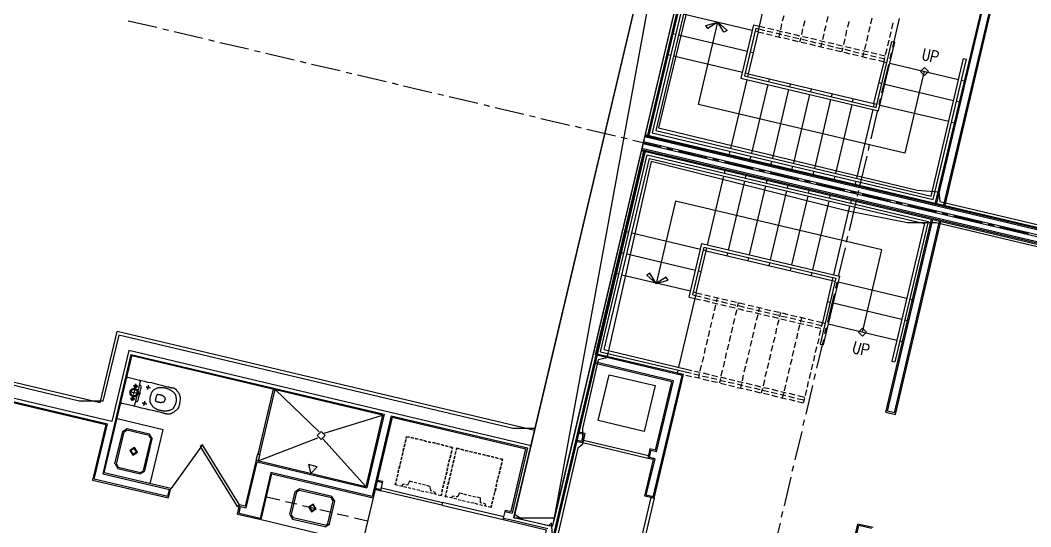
# Model space of a CAD drawing. Header units: feet. Extents: x -84 to 198, y -22 to 181.
# Drawn here: x 39.34 to 82.23, y 71.79 to 93.29 of the extents above; entities that cross this region are included whole.
import ezdxf

# ---------------------------------------------------------------- set-up
doc = ezdxf.new("R2010")
doc.units = ezdxf.units.FT
for name, color, linetype in [('A-AREA-COMUN', 252, 'CONTINUOUS'), ('A-AREA-UNIDAD', 30, 'CONTINUOUS'), ('A-LINEA', 7, 'CONTINUOUS'), ('A-LINEA-FINA', 9, 'CONTINUOUS'), ('A-MURO-CONCRETO', 8, 'CONTINUOUS')]:
    doc.layers.add(name, color=color, linetype=linetype)

msp = doc.modelspace()

# ---------------------------------------------------------------- linework, layer by layer
at = {"layer": 'A-AREA-COMUN'}
msp.add_lwpolyline([(85.44, 65.12), (73.6, 67.84), (72.16, 70.2044), (71.488, 70.1333), (71.2, 69.8133), (70.688, 70.1689), (70.528, 70.6844), (68.288, 69.4044), (67.232, 69.4044), (62, 70.6489), (61.888, 71.9644), (61.76, 71.84), (60.672, 72.0889), (60.32, 72.32), (61.2, 75.9644), (60.24, 75.9644), (43.52, 79.9289), (42.848, 77.12), (41.84, 77.12), (33.888, 79.04)], dxfattribs=at)
at = {"layer": 'A-AREA-UNIDAD'}
for points in [[(68.192, 96.0533), (66.432, 88.7289), (77.408, 86.08), (78.32, 86.0089), (78.368, 85.6), (100.992, 80.2489), (101.2, 80.6933), (102.208, 80.6933), (104.608, 80.0889), (104.72, 79.36), (120.08, 75.8044), (120.128, 75.36), (121.68, 75.2), (129.568, 73.3689), (129.68, 73.12), (130.56, 76.0889), (131.92, 79.2), (133.68, 82.1689), (136.352, 85.6533)], [(100.832, 79.3244), (78.208, 84.6933), (76.992, 84.6933), (74.4, 85.2089), (66.112, 87.2889), (64.24, 78.9689), (63.872, 78.88), (63.2, 75.9644), (63.2, 75.2889), (63.008, 75.1289), (62.048, 70.9689), (64.992, 70.24), (65.632, 70.24), (65.68, 70.08), (67.712, 69.6), (69.728, 70.72), (70.72, 70.72), (71.2, 69.8489), (71.552, 70.24), (72.512, 70.24), (73.792, 68.16), (85.6, 65.3689)]]:
    msp.add_lwpolyline(points, dxfattribs=at)
at = {"layer": 'A-LINEA'}
for p, q in [((68.0133, 97.0711), (65.96, 88.4178)), ((68.0533, 97.0044), (66.0133, 88.4178)), ((68.1467, 96.8578), (66.16, 88.5111)), ((68.24, 96.7111), (66.32, 88.6044)), ((70.6533, 92.7911), (71.4, 95.9644)), ((70.4, 92.8578), (67.48, 93.5511)), ((71.6933, 93.2578), (71.76, 93.4978)), ((80.12, 93.7111), (78.1733, 85.5378)), ((80.1467, 93.6578), (78.2267, 85.5244)), ((80.4533, 93.5778), (78.52, 85.4578)), ((80.5067, 93.6178), (78.5733, 85.4444)), ((43.92, 93.2711), (45.1333, 92.9911)), ((70.4667, 93.0978), (69.92, 90.8311)), ((70.4667, 93.0978), (70.7067, 93.0444)), ((71.6133, 92.8844), (71.6667, 93.1378)), ((72.5867, 93.0444), (72.6533, 93.2844)), ((73.48, 92.8311), (73.5467, 93.0711)), ((73.5733, 93.2044), (73.6267, 93.4444)), ((74.4667, 92.9911), (74.52, 93.2311)), ((75.44, 93.1378), (75.4933, 93.3778)), ((76.3333, 92.9244), (76.3867, 93.1778)), ((76.3733, 92.1511), (76.6533, 93.3644)), ((45.3867, 92.9244), (45.6267, 92.8711)), ((45.8667, 92.8178), (47.08, 92.5244)), ((67.1467, 92.6844), (67.0267, 92.7111)), ((70.2, 91.9644), (67.28, 92.6578)), ((70.56, 92.9511), (70.08, 90.9244)), ((70.6533, 92.7911), (70.2267, 91.0178)), ((70.6533, 92.7911), (70.5333, 92.8311)), ((70.56, 92.9511), (70.68, 92.9244)), ((70.6533, 92.7911), (70.8933, 92.7378)), ((70.68, 92.9244), (70.92, 92.8578)), ((70.7067, 93.0444), (70.9467, 92.9778)), ((71.0133, 92.7111), (71.2533, 92.6578)), ((71.04, 92.8311), (71.28, 92.7778)), ((71.0667, 92.9511), (71.32, 92.8978)), ((71.4133, 92.7511), (71.6533, 92.6844)), ((71.44, 92.8711), (71.68, 92.8044)), ((71.5467, 92.5911), (71.5867, 92.7644)), ((71.7733, 92.6578), (72.0133, 92.6044)), ((71.8, 92.7778), (72.04, 92.7244)), ((72.16, 92.6978), (72.4133, 92.6311)), ((72.5067, 92.6844), (72.56, 92.9244)), ((73.4, 92.4711), (73.4533, 92.7111)), ((74.3733, 92.6178), (74.4267, 92.8711)), ((75.2667, 92.4044), (75.32, 92.6578)), ((75.36, 92.7778), (75.4133, 93.0178)), ((76.24, 92.5644), (76.3067, 92.8044)), ((47.3333, 92.4711), (47.5733, 92.4044)), ((47.8133, 92.3511), (49.0267, 92.0711)), ((71.3733, 92.6178), (71.6267, 92.5644)), ((71.7467, 92.5378), (71.9867, 92.4844)), ((72.1067, 92.4578), (72.3467, 92.3911)), ((72.1333, 92.5778), (72.3867, 92.5111)), ((72.4267, 92.3778), (72.48, 92.5511)), ((72.48, 92.3644), (72.72, 92.3111)), ((72.5067, 92.4844), (72.7467, 92.4311)), ((72.5333, 92.6044), (72.7733, 92.5511)), ((72.84, 92.2844), (73.08, 92.2178)), ((72.8667, 92.4044), (73.1067, 92.3378)), ((72.8933, 92.5244), (73.1333, 92.4711)), ((73.2267, 92.3111), (73.48, 92.2578)), ((73.2667, 92.4311), (73.5067, 92.3778)), ((73.32, 92.1644), (73.3733, 92.3511)), ((73.6, 92.2311), (73.84, 92.1644)), ((73.6267, 92.3511), (73.8667, 92.2978)), ((73.9867, 92.2578), (74.24, 92.2044)), ((74.2933, 92.2578), (74.3467, 92.4978)), ((75.1867, 92.0444), (75.24, 92.2844)), ((75.6667, 89.5911), (76.3333, 92.3911)), ((75.76, 89.4444), (76.4533, 92.3644)), ((76.16, 92.2044), (76.2133, 92.4444)), ((76.3333, 92.3911), (76.4533, 92.3644)), ((49.28, 92.0044), (49.52, 91.9511)), ((49.76, 91.8978), (50.9733, 91.6044)), ((66.9467, 91.7911), (66.8267, 91.8178)), ((70.44, 91.9111), (70.32, 91.9378)), ((73.2, 92.1911), (73.44, 92.1378)), ((73.5733, 92.1111), (73.8133, 92.0444)), ((73.9333, 92.0178), (74.1733, 91.9644)), ((73.96, 92.1378), (74.2, 92.0844)), ((74.2133, 91.9511), (74.2667, 92.1378)), ((74.2933, 91.9378), (74.5467, 91.8711)), ((74.3333, 92.0578), (74.5733, 91.9911)), ((74.36, 92.1778), (74.6, 92.1244)), ((74.6667, 91.8444), (74.9067, 91.7911)), ((74.6933, 91.9644), (74.9333, 91.9111)), ((74.72, 92.0844), (74.96, 92.0311)), ((75.0533, 91.8844), (75.2933, 91.8311)), ((75.08, 92.0044), (75.3333, 91.9511)), ((75.1067, 91.7378), (75.1467, 91.9244)), ((75.4267, 91.7911), (75.6667, 91.7378)), ((75.4533, 91.9244), (75.6933, 91.8578)), ((75.8133, 91.8311), (76.0533, 91.7778)), ((76.0667, 91.8311), (76.1333, 92.0844)), ((76.2533, 91.6578), (76.32, 91.9111)), ((51.2267, 91.5511), (51.4667, 91.4844)), ((51.7067, 91.4311), (52.92, 91.1511)), ((69.9867, 91.0711), (67.0667, 91.7644)), ((75.0267, 91.7644), (75.2667, 91.6978)), ((75.3867, 91.6711), (75.64, 91.6178)), ((75.5733, 89.7511), (76, 91.5244)), ((75.76, 91.5911), (76, 91.5244)), ((75.7867, 91.7111), (76.0267, 91.6578)), ((75.9067, 90.2044), (76.2, 91.4178)), ((76, 91.5244), (76.04, 91.7111)), ((76, 91.5244), (76.12, 91.4978)), ((76.24, 91.4711), (79.16, 90.7778)), ((78, 85.8311), (79.3733, 91.6711)), ((78.08, 85.6844), (79.4933, 91.6444)), ((79.3733, 91.6711), (79.4933, 91.6444)), ((53.1733, 91.0844), (53.4133, 91.0311)), ((53.6533, 90.9778), (54.8667, 90.6844)), ((70.08, 90.9244), (75.6667, 89.5911)), ((70.2267, 91.0178), (70.1067, 91.0444)), ((70.2267, 91.0178), (70.2, 90.8844)), ((77.7067, 91.1244), (76.88, 87.6444)), ((55.12, 90.6311), (55.36, 90.5644)), ((55.6, 90.5111), (56.8133, 90.2178)), ((70.1733, 90.7644), (69.48, 87.8444)), ((69.92, 90.8311), (75.76, 89.4444)), ((71.0667, 90.5644), (70.3733, 87.6444)), ((71.12, 90.8044), (71.0933, 90.6844)), ((72.0133, 90.5911), (71.9867, 90.4711)), ((75.7867, 90.6444), (75.9067, 90.6044)), ((76.0267, 90.5778), (78.9467, 89.8844)), ((79.4133, 90.7244), (78.1733, 85.5378)), ((79.28, 90.7511), (79.4133, 90.7244)), ((57.0667, 90.1644), (57.3067, 90.1111)), ((71.9467, 90.3511), (71.2667, 87.4311)), ((72.84, 90.1378), (72.16, 87.2178)), ((72.9067, 90.3778), (72.88, 90.2578)), ((73.8, 90.1644), (73.76, 90.0444)), ((57.5467, 90.0578), (58.76, 89.7644)), ((59.0133, 89.7111), (59.2533, 89.6444)), ((73.7333, 89.9244), (73.0533, 87.0044)), ((74.6267, 89.7111), (73.9333, 86.7911)), ((74.6933, 89.9511), (74.6533, 89.8311)), ((75.5733, 89.7511), (75.5467, 89.6311)), ((75.8, 89.7111), (75.8533, 89.9644)), ((75.8267, 89.6844), (78.7467, 89.0044)), ((79.08, 89.8578), (79.2, 89.8311)), ((59.4933, 89.5911), (60.7067, 89.2978)), ((60.9467, 89.2444), (61.2, 89.1911)), ((75.52, 89.4978), (74.8267, 86.5778)), ((75.4533, 88.2578), (75.7333, 89.4711)), ((61.44, 89.1244), (62.6533, 88.8444)), ((62.8933, 88.7911), (63.1467, 88.7244)), ((78.8667, 88.9644), (78.9867, 88.9378)), ((63.3867, 88.6711), (64.6, 88.3778)), ((65.84, 88.3511), (101.36, 79.9511)), ((65.8533, 88.4444), (101.3733, 80.0444)), ((65.8533, 88.4044), (101.3733, 79.9911)), ((66.16, 88.5111), (78.08, 85.6844)), ((66.32, 88.6044), (78, 85.8311)), ((64.84, 88.3244), (65.0933, 88.2711)), ((65.3333, 88.2044), (66.5467, 87.9244)), ((65.7733, 88.0578), (101.2933, 79.6578)), ((65.7867, 88.1511), (101.3067, 79.7378)), ((75.3333, 87.7644), (75.3867, 88.0178)), ((61.3867, 68.9244), (65.8267, 87.7244)), ((61.4267, 68.8578), (65.8667, 87.6711)), ((63.76, 79.0844), (65.8, 87.7378)), ((63.8133, 79.1244), (65.8533, 87.7244)), ((63.9733, 79.2178), (65.9467, 87.5778)), ((65.6933, 87.7644), (101.2133, 79.3511)), ((65.7067, 87.8044), (101.2267, 79.4044)), ((65.72, 87.8578), (101.24, 79.4578)), ((65.9467, 87.5778), (77.8667, 84.7511)), ((66.7867, 87.8578), (67.04, 87.8044)), ((67.28, 87.7511), (68.4933, 87.4578)), ((69.4533, 87.7244), (69.4267, 87.6044)), ((70.3467, 87.5111), (70.3067, 87.3911)), ((74.9867, 86.3111), (75.28, 87.5244)), ((64.12, 79.3111), (66.04, 87.4178)), ((66.04, 87.4178), (77.72, 84.6578)), ((68.7333, 87.4044), (68.9867, 87.3511)), ((69.2267, 87.2844), (70.44, 87.0044)), ((71.24, 87.3111), (71.2, 87.1778)), ((72.12, 87.0978), (72.0933, 86.9778)), ((68.5067, 83.7511), (69.2, 86.6711)), ((69.2267, 86.7911), (69.2533, 86.9244)), ((70.12, 86.5911), (70.1467, 86.7111)), ((70.68, 86.9378), (70.9333, 86.8844)), ((71.1733, 86.8311), (72.3867, 86.5378)), ((73.0133, 86.8844), (72.9867, 86.7644)), ((73.9067, 86.6711), (73.88, 86.5511)), ((69.4, 83.5378), (70.0933, 86.4578)), ((70.2933, 83.3378), (70.9867, 86.2578)), ((71.0133, 86.3778), (71.04, 86.4978)), ((71.9067, 86.1644), (71.9333, 86.2844)), ((72.6267, 86.4844), (72.88, 86.4311)), ((73.12, 86.3644), (74.3333, 86.0844)), ((74.8, 86.4578), (74.7733, 86.3378)), ((71.1867, 83.1244), (71.88, 86.0444)), ((72.08, 82.9111), (72.7733, 85.8311)), ((72.8, 85.9511), (72.8267, 86.0711)), ((73.6933, 85.7378), (73.72, 85.8578)), ((74.5733, 86.0178), (74.8267, 85.9644)), ((74.88, 85.8178), (74.9333, 86.0711)), ((75.0667, 85.9111), (76.28, 85.6178)), ((72.9733, 82.6978), (73.6667, 85.6178)), ((73.8667, 82.4844), (74.5467, 85.4044)), ((74.5333, 84.3644), (74.8133, 85.5778)), ((74.5867, 85.5244), (74.6133, 85.6578)), ((76.52, 85.5644), (76.7733, 85.5111)), ((77.0133, 85.4444), (78.2267, 85.1644)), ((78.4667, 85.0978), (78.7067, 85.0444)), ((78.96, 84.9911), (80.1733, 84.6978)), ((76.08, 76.6578), (78.0133, 84.8444)), ((76.1467, 76.6978), (78.0667, 84.8311)), ((77.72, 84.6578), (76.3333, 78.8178)), ((76.44, 76.6311), (78.36, 84.7644)), ((77.8667, 84.7511), (76.4533, 78.7911)), ((76.48, 76.5644), (78.4133, 84.7511)), ((76.7867, 79.6578), (78.0133, 84.8444)), ((80.4133, 84.6444), (80.6533, 84.5778)), ((80.9067, 84.5244), (82.12, 84.2444)), ((65.1733, 84.2844), (65.04, 84.3244)), ((68.2133, 83.5644), (65.2933, 84.2578)), ((74.4133, 83.8711), (74.4667, 84.1244)), ((67.7333, 81.5378), (68.2667, 83.8178)), ((67.88, 81.6311), (68.36, 83.6578)), ((68.2667, 83.8178), (74.1067, 82.4311)), ((68.36, 83.6578), (73.96, 82.3378)), ((68.4533, 83.5111), (68.48, 83.6311)), ((74.0667, 82.4178), (74.36, 83.6311)), ((64.96, 83.3911), (64.84, 83.4311)), ((68, 82.6711), (65.08, 83.3644)), ((68.0267, 81.7244), (68.4533, 83.5111)), ((68.4533, 83.5111), (68.3333, 83.5378)), ((69.3467, 83.2978), (69.3733, 83.4178)), ((70.24, 83.0844), (70.2667, 83.2178)), ((75.08, 80.0578), (75.9067, 83.5511)), ((71.1333, 82.8844), (71.16, 83.0044)), ((72.0267, 82.6711), (72.0533, 82.7911)), ((64.7467, 82.5111), (64.6267, 82.5378)), ((67.7867, 81.7911), (64.8667, 82.4711)), ((68.24, 82.6178), (68.12, 82.6444)), ((72.9067, 82.4578), (72.9467, 82.5778)), ((74.1067, 82.4311), (73.4133, 79.5111)), ((73.8, 82.2444), (73.84, 82.3644)), ((73.96, 82.3378), (73.2933, 79.5378)), ((73.8, 82.2444), (73.3867, 80.4578)), ((73.96, 81.9244), (74.0133, 82.1778)), ((74.0533, 82.1911), (76.9733, 81.4978)), ((68.0267, 81.7244), (67.28, 78.5644)), ((67.7333, 81.5378), (67.9733, 81.4844)), ((67.88, 81.6311), (68, 81.6044)), ((68.0267, 81.7244), (67.9067, 81.7511)), ((68, 81.6044), (68.24, 81.5511)), ((68.0267, 81.7244), (68.28, 81.6711)), ((68.3733, 81.5244), (68.6133, 81.4578)), ((68.4, 81.6444), (68.64, 81.5778)), ((68.76, 81.5511), (69, 81.4978)), ((68.92, 81.5111), (68.88, 81.3378)), ((73.6133, 80.4711), (73.8933, 81.6844)), ((67.9733, 81.4844), (68.2133, 81.4311)), ((68.3333, 81.4044), (68.5867, 81.3378)), ((68.7067, 81.3111), (68.9467, 81.2578)), ((68.7333, 81.4311), (68.9733, 81.3778)), ((68.8533, 81.2178), (68.7867, 80.9644)), ((69.0667, 81.2311), (69.3067, 81.1644)), ((69.0933, 81.3511), (69.3467, 81.2844)), ((69.12, 81.4711), (69.3733, 81.4178)), ((69.4267, 81.1378), (69.68, 81.0844)), ((69.4667, 81.2578), (69.7067, 81.2044)), ((69.4933, 81.3778), (69.7333, 81.3244)), ((69.8133, 81.3111), (69.7733, 81.1244)), ((69.8, 81.0578), (70.04, 80.9911)), ((69.8267, 81.1778), (70.0667, 81.1111)), ((69.8533, 81.2978), (70.0933, 81.2444)), ((70.1867, 81.0844), (70.44, 81.0311)), ((70.2267, 81.2044), (70.4667, 81.1511)), ((70.5867, 81.1244), (70.8267, 81.0711)), ((70.7067, 81.0978), (70.6667, 80.9111)), ((73.6, 81.3511), (73.72, 81.3244)), ((73.84, 81.2978), (76.76, 80.6044)), ((77.0933, 81.4711), (77.2133, 81.4444)), ((68.76, 80.8444), (68.7067, 80.6044)), ((69.6533, 80.6311), (69.6, 80.3911)), ((69.7467, 81.0044), (69.68, 80.7644)), ((70.16, 80.9644), (70.4, 80.9111)), ((70.5333, 80.8844), (70.7733, 80.8178)), ((70.56, 81.0044), (70.8, 80.9378)), ((70.64, 80.7911), (70.5733, 80.5511)), ((70.8933, 80.7911), (71.1333, 80.7378)), ((70.92, 80.9111), (71.16, 80.8578)), ((70.9467, 81.0311), (71.2, 80.9778)), ((71.2533, 80.7111), (71.5067, 80.6444)), ((71.28, 80.8311), (71.5333, 80.7778)), ((71.32, 80.9511), (71.56, 80.8978)), ((71.6, 80.8844), (71.56, 80.6978)), ((71.6533, 80.7378), (71.8933, 80.6844)), ((71.68, 80.8711), (71.92, 80.8044)), ((72.0133, 80.6578), (72.2533, 80.6044)), ((72.04, 80.7778), (72.2933, 80.7244)), ((72.4133, 80.6978), (72.6533, 80.6311)), ((72.4933, 80.6711), (72.4533, 80.4844)), ((68.68, 80.4844), (68.6267, 80.2444)), ((69.5733, 80.2711), (69.5067, 80.0311)), ((70.5467, 80.4311), (70.4933, 80.1778)), ((71.44, 80.2178), (71.3867, 79.9778)), ((71.5333, 80.5778), (71.4667, 80.3378)), ((71.6267, 80.6178), (71.8667, 80.5644)), ((71.9867, 80.5378), (72.2267, 80.4711)), ((72.3467, 80.4444), (72.6, 80.3911)), ((72.4133, 80.3644), (72.36, 80.1244)), ((72.3867, 80.5644), (72.6267, 80.5111)), ((72.72, 80.3644), (72.96, 80.3111)), ((72.7467, 80.4844), (72.9867, 80.4311)), ((72.7733, 80.6044), (73.0133, 80.5511)), ((73.08, 80.2711), (73.32, 80.2178)), ((73.1067, 80.3911), (73.36, 80.3378)), ((73.1333, 80.5244), (73.3867, 80.4578)), ((73.3867, 80.4578), (73.3333, 80.2844)), ((73.3867, 80.4578), (73.5067, 80.4311)), ((73.4933, 79.9911), (73.5467, 80.2311)), ((73.6267, 80.4044), (76.5467, 79.7111)), ((76.88, 80.5778), (77, 80.5511)), ((42.7333, 77.0578), (43.4533, 80.0844)), ((61.1733, 75.8844), (43.4533, 80.0844)), ((68.5867, 80.1244), (68.5333, 79.8711)), ((69.48, 79.9111), (69.4267, 79.6578)), ((70.4667, 80.0578), (70.4, 79.8178)), ((71.36, 79.8444), (71.2933, 79.6044)), ((72.3333, 80.0044), (72.28, 79.7644)), ((73.2267, 79.7911), (73.1733, 79.5511)), ((73.3067, 80.1511), (73.2533, 79.9111)), ((68.4133, 79.3911), (68.36, 79.1511)), ((68.5067, 79.7511), (68.4533, 79.5111)), ((69.4, 79.5378), (69.3467, 79.2978)), ((70.3733, 79.6978), (70.32, 79.4578)), ((71.2667, 79.4844), (71.2133, 79.2444)), ((72.24, 79.6444), (72.1867, 79.3911)), ((73.1333, 79.4311), (73.08, 79.1911)), ((73.1467, 78.5244), (73.44, 79.7378)), ((73.2933, 79.5378), (73.4133, 79.5111)), ((76.6667, 79.6844), (76.7867, 79.6578)), ((42.7333, 77.0578), (33.7867, 79.1778)), ((44.04, 79.1111), (42.84, 74.0444)), ((42.9067, 74.0844), (44.0933, 79.0978)), ((61.0267, 75.2311), (43.9467, 79.2711)), ((54.72, 76.5378), (44.0267, 79.0578)), ((44.04, 79.1111), (54.7867, 76.5778)), ((67.4267, 78.2178), (63.76, 79.0844)), ((67.4933, 78.2578), (63.8133, 79.1244)), ((63.9733, 79.2178), (67.52, 78.3778)), ((64.12, 79.3111), (67.5467, 78.4978)), ((68.3333, 79.0178), (68.28, 78.7778)), ((69.3067, 79.1778), (69.2533, 78.9378)), ((70.2, 78.9644), (70.1467, 78.7244)), ((70.2933, 79.3244), (70.2267, 79.0844)), ((71.1867, 79.1244), (71.12, 78.8711)), ((72.16, 79.2711), (72.1067, 79.0311)), ((73.0533, 79.0578), (73, 78.8178)), ((63, 75.7644), (63.7067, 78.7911)), ((63.0667, 75.8044), (63.7467, 78.7244)), ((67.0667, 77.9911), (63.7067, 78.7911)), ((67, 77.9511), (63.7467, 78.7244)), ((67.5467, 78.4978), (67.84, 78.4311)), ((68.24, 78.6578), (68.1867, 78.4178)), ((69.2267, 78.8178), (69.1733, 78.5644)), ((70.12, 78.6044), (70.0533, 78.3511)), ((71.0933, 78.7511), (71.04, 78.5111)), ((71.9867, 78.5378), (71.9333, 78.2978)), ((72.08, 78.9111), (72.0133, 78.6711)), ((72.96, 78.6978), (72.9067, 78.4578)), ((76.3333, 78.8178), (76.4533, 78.7911)), ((34.3867, 78.2044), (43.04, 76.1644)), ((42.9733, 76.1244), (34.4133, 78.1511)), ((43.6133, 77.0844), (43.8533, 78.1111)), ((43.9107, 78.1365), (43.8546, 78.1019)), ((43.9067, 78.1378), (44.4, 78.0178)), ((64.3333, 78.2444), (66.28, 77.7911)), ((66.2, 73.0711), (67.4267, 78.2178)), ((66.24, 73.0044), (67.4933, 78.2578)), ((67.2533, 78.4444), (67.2267, 78.3244)), ((67.2267, 78.3244), (67.4667, 78.2578)), ((67.52, 78.3778), (67.8133, 78.3111)), ((67.5867, 78.2311), (67.8267, 78.1778)), ((67.9333, 78.2844), (68.1733, 78.2311)), ((67.96, 78.4044), (68.2, 78.3511)), ((67.96, 78.1511), (68.2, 78.0978)), ((68.16, 78.2978), (68.12, 78.1111)), ((68.2933, 78.1911), (68.5467, 78.1378)), ((68.32, 78.3244), (68.5733, 78.2578)), ((68.32, 78.0578), (68.56, 78.0044)), ((68.6667, 78.1111), (68.9067, 78.0578)), ((68.6933, 78.2311), (68.9333, 78.1778)), ((69.0533, 78.0844), (69.0133, 77.8978)), ((69.0533, 78.1511), (69.2933, 78.0844)), ((69.1333, 78.4444), (69.08, 78.2044)), ((69.4267, 78.0578), (69.6667, 78.0044)), ((70.0267, 78.2311), (69.9733, 77.9911)), ((71.0133, 78.3911), (70.9467, 78.1511)), ((71.9067, 78.1778), (71.84, 77.9378)), ((72.88, 78.3378), (72.8267, 78.0844)), ((73.04, 78.0444), (73.0933, 78.2844)), ((44.4267, 77.9778), (44.1867, 76.9511)), ((44.4387, 77.9604), (44.4041, 78.0165)), ((66.3067, 75.0444), (67, 77.9511)), ((66.3467, 74.9778), (67.0667, 77.9911)), ((68.68, 77.9778), (68.9333, 77.9244)), ((69.0267, 78.0178), (69.2667, 77.9644)), ((69.0533, 77.8844), (69.2933, 77.8311)), ((69.3867, 77.9378), (69.64, 77.8844)), ((69.4133, 77.8044), (69.6533, 77.7511)), ((69.76, 77.8578), (70, 77.7911)), ((69.7733, 77.7111), (70.0267, 77.6578)), ((69.7867, 77.9778), (70.0267, 77.9111)), ((69.9467, 77.8711), (69.9067, 77.6844)), ((70.12, 77.7644), (70.36, 77.7111)), ((70.1467, 77.8844), (70.4, 77.8311)), ((70.1467, 77.6311), (70.3867, 77.5778)), ((70.4933, 77.6844), (70.7333, 77.6178)), ((70.52, 77.8044), (70.76, 77.7378)), ((70.84, 77.6578), (70.7867, 77.4711)), ((70.92, 78.0311), (70.8667, 77.7778)), ((70.88, 77.7111), (71.12, 77.6578)), ((71.24, 77.6311), (71.4933, 77.5644)), ((71.8133, 77.8178), (71.76, 77.5644)), ((72.6933, 76.5778), (72.9733, 77.7911)), ((72.7867, 77.9644), (72.7333, 77.7244)), ((50.1067, 77.5778), (50.1067, 77.5778)), ((52.0267, 75.8178), (50.16, 77.6178)), ((70.5067, 77.5511), (70.7467, 77.4844)), ((70.8533, 77.5911), (71.0933, 77.5378)), ((70.88, 77.4578), (71.12, 77.4044)), ((71.2133, 77.5111), (71.4667, 77.4444)), ((71.24, 77.3778), (71.48, 77.3111)), ((71.5867, 77.4178), (71.8267, 77.3644)), ((71.6, 77.2844), (71.8533, 77.2311)), ((71.6133, 77.5378), (71.8533, 77.4844)), ((71.7333, 77.4444), (71.68, 77.2711)), ((71.9467, 77.3378), (72.1867, 77.2711)), ((71.9733, 77.4578), (72.2133, 77.3911)), ((71.9733, 77.2044), (72.2133, 77.1378)), ((72.3067, 77.2444), (72.6, 77.1778)), ((72.3467, 77.3644), (72.64, 77.2978)), ((72.6267, 77.2444), (72.5733, 77.0578)), ((72.7067, 77.6044), (72.6533, 77.3644)), ((43.6146, 77.0752), (43.6493, 77.019)), ((44.1333, 76.9244), (43.6533, 77.0311)), ((44.1426, 76.9124), (44.1987, 76.947)), ((72.3333, 77.1111), (72.5733, 77.0578)), ((45.4, 75.9111), (43.4533, 76.3778)), ((52.24, 75.7644), (54.72, 76.5378)), ((54.72, 76.5378), (54.0133, 73.5111)), ((54.7867, 76.5778), (54.0533, 73.4444)), ((55.08, 76.4978), (54.28, 73.0844)), ((55.12, 76.4444), (54.32, 73.0178)), ((55.12, 76.4444), (60.8, 75.0978)), ((76.08, 76.6578), (76.48, 76.5644)), ((76.44, 76.6311), (76.1467, 76.6978)), ((42.9733, 76.1244), (42.4133, 73.7778)), ((42.48, 73.8178), (43.04, 76.1644)), ((43.885, 75.9466), (43.6845, 75.8228)), ((44.8267, 75.7244), (43.88, 75.9511)), ((72.5733, 76.0978), (72.6267, 76.3378)), ((43.68, 75.8311), (43.3467, 74.4711)), ((43.7333, 75.8178), (43.4133, 74.4578)), ((43.8697, 75.8818), (43.7494, 75.8075)), ((44.8133, 75.6711), (43.8667, 75.8978)), ((44.5733, 74.1778), (44.8933, 75.5378)), ((44.6267, 74.1644), (44.9467, 75.5244)), ((44.8906, 75.5348), (44.8164, 75.6551)), ((44.9555, 75.5194), (44.8317, 75.72)), ((44.8533, 73.6178), (45.4, 75.9111)), ((49.44, 74.5911), (51.9733, 75.5644)), ((54.0133, 73.5111), (52.1867, 75.5244)), ((55.7067, 75.4978), (55.68, 75.3644)), ((55.68, 75.3644), (55.7067, 75.4844)), ((55.72, 75.5378), (55.7333, 75.6178)), ((55.7333, 75.6178), (55.8667, 75.5911)), ((55.92, 75.5778), (56.04, 75.5511)), ((56.04, 75.5511), (55.92, 75.5778)), ((56.1067, 75.5378), (56.2267, 75.5111)), ((56.2267, 75.5111), (56.1067, 75.5378)), ((56.2933, 75.4978), (56.4133, 75.4711)), ((56.4133, 75.4711), (56.2933, 75.4978)), ((63.24, 75.7111), (63, 75.7644)), ((63.3067, 75.7511), (63.0667, 75.8044)), ((63.1733, 75.4178), (63.24, 75.7111)), ((63.3067, 75.7511), (63.2133, 75.3511)), ((72.2267, 74.6311), (72.52, 75.8444)), ((47.0784, 75.267), (45.7341, 73.41)), ((55.6267, 75.1244), (55.5867, 75.0044)), ((55.5867, 74.9911), (55.6133, 75.1111)), ((55.6667, 75.3111), (55.64, 75.1911)), ((55.64, 75.1778), (55.6667, 75.2978)), ((56.4667, 75.4578), (56.5867, 75.4178)), ((56.5867, 75.4178), (56.4667, 75.4578)), ((56.6533, 75.4044), (56.7733, 75.3778)), ((56.7733, 75.3778), (56.6533, 75.4044)), ((56.84, 75.3644), (56.96, 75.3378)), ((56.96, 75.3378), (56.84, 75.3644)), ((57.0133, 75.3244), (57.1333, 75.2978)), ((57.1333, 75.2978), (57.0133, 75.3244)), ((57.2, 75.2844), (57.32, 75.2444)), ((57.32, 75.2444), (57.2, 75.2844)), ((57.3867, 75.2311), (57.5067, 75.2044)), ((57.5067, 75.2044), (57.3867, 75.2311)), ((57.84, 75.0444), (57.8667, 75.1244)), ((57.8667, 75.1244), (57.9867, 75.0978)), ((58.04, 75.0844), (58.16, 75.0444)), ((58.16, 75.0444), (58.04, 75.0844)), ((60.1733, 72.4444), (60.8, 75.0978)), ((63.1733, 75.4178), (62.9333, 75.4711)), ((63.2133, 75.3511), (62.9733, 75.4044)), ((66.0667, 75.0978), (65.9733, 74.6978)), ((66.3067, 75.0444), (66.0667, 75.0978)), ((49.4133, 74.6444), (49.4133, 74.6444)), ((55.5333, 74.7644), (55.5067, 74.6444)), ((55.5067, 74.6311), (55.5333, 74.7511)), ((55.5733, 74.9511), (55.5467, 74.8178)), ((55.5467, 74.8178), (55.5733, 74.9378)), ((57.5333, 74.5511), (57.5733, 74.6711)), ((57.56, 74.6578), (57.5333, 74.5378)), ((57.6133, 74.8444), (57.5867, 74.7111)), ((57.5867, 74.7244), (57.6133, 74.8444)), ((57.6267, 74.9111), (57.6533, 75.0311)), ((57.6533, 75.0178), (57.6267, 74.8978)), ((57.7467, 74.6311), (57.72, 74.4978)), ((57.7867, 74.8044), (57.76, 74.6844)), ((57.76, 74.6711), (57.7867, 74.7911)), ((57.8267, 74.9911), (57.8, 74.8711)), ((57.8, 74.8578), (57.8267, 74.9778)), ((58.2267, 75.0311), (58.3467, 75.0044)), ((58.3467, 75.0044), (58.2267, 75.0311)), ((58.4133, 74.9911), (58.5333, 74.9644)), ((58.5333, 74.9644), (58.4133, 74.9911)), ((58.5867, 74.9511), (58.72, 74.9244)), ((58.72, 74.9244), (58.5867, 74.9511)), ((58.7733, 74.9111), (58.8933, 74.8711)), ((58.8933, 74.8711), (58.7733, 74.9111)), ((58.96, 74.8578), (59.08, 74.8311)), ((59.08, 74.8311), (58.96, 74.8578)), ((59.1333, 74.8178), (59.2667, 74.7911)), ((59.2667, 74.7911), (59.1333, 74.8178)), ((59.32, 74.7778), (59.44, 74.7511)), ((59.44, 74.7511), (59.32, 74.7778)), ((59.5067, 74.7378), (59.6267, 74.6978)), ((59.6267, 74.6978), (59.5067, 74.7378)), ((65.8533, 73.0978), (66.2133, 74.6444)), ((65.9067, 73.1378), (66.28, 74.6844)), ((66.2133, 74.6444), (65.9733, 74.6978)), ((66.04, 74.7378), (66.1067, 75.0311)), ((66.28, 74.6844), (66.04, 74.7378)), ((66.3467, 74.9778), (66.1067, 75.0311)), ((43.3645, 74.4628), (43.4883, 74.2623)), ((43.4294, 74.4475), (43.5036, 74.3271)), ((43.48, 74.2711), (44.4267, 74.0444)), ((43.4933, 74.3244), (44.44, 74.0978)), ((49.36, 74.6178), (48.8933, 72.6711)), ((48.9333, 72.6044), (49.4, 74.5511)), ((49.36, 74.6178), (54.0133, 73.5111)), ((49.4, 74.5511), (54.0533, 73.4444)), ((55.4, 74.2178), (55.3733, 74.0978)), ((55.3733, 74.0844), (55.4, 74.2044)), ((55.4133, 74.2711), (55.4533, 74.3911)), ((55.4533, 74.3911), (55.4267, 74.2711)), ((55.4933, 74.5778), (55.4667, 74.4578)), ((55.4667, 74.4444), (55.4933, 74.5644)), ((57.48, 74.2978), (57.4533, 74.1644)), ((57.4533, 74.1778), (57.48, 74.2978)), ((57.4933, 74.3644), (57.52, 74.4844)), ((57.52, 74.4711), (57.4933, 74.3511)), ((57.6533, 74.2578), (57.6267, 74.1378)), ((57.6267, 74.1244), (57.6533, 74.2444)), ((57.7067, 74.4444), (57.6667, 74.3244)), ((57.6667, 74.3111), (57.6933, 74.4311)), ((57.72, 74.4978), (57.7467, 74.6178)), ((59.7067, 74.2311), (59.7333, 74.3511)), ((59.7333, 74.3378), (59.7067, 74.2178)), ((59.7733, 74.5244), (59.7467, 74.3911)), ((59.7467, 74.4044), (59.7733, 74.5244)), ((72.1067, 74.1511), (72.1733, 74.3911)), ((42.4133, 73.7778), (45.64, 73.0178)), ((45.6, 73.0844), (42.48, 73.8178)), ((42.84, 74.0444), (45.68, 73.3778)), ((45.7333, 73.4178), (42.9067, 74.0844)), ((44.435, 74.0356), (44.6355, 74.1594)), ((44.4503, 74.1005), (44.5706, 74.1748)), ((49.9733, 74.0978), (49.52, 72.1511)), ((49.56, 72.0978), (50.0133, 74.0444)), ((54.28, 73.0844), (49.9733, 74.0978)), ((50.0133, 74.0444), (54.32, 73.0178)), ((54.4933, 73.7778), (54.7333, 73.7244)), ((55.2933, 73.7244), (55.32, 73.8444)), ((55.32, 73.8444), (55.2933, 73.7244)), ((55.36, 74.0311), (55.3333, 73.9111)), ((55.3333, 73.8978), (55.36, 74.0178)), ((57.3867, 73.9244), (57.36, 73.8044)), ((57.3733, 73.8178), (57.4, 73.9378)), ((57.4133, 74.0044), (57.44, 74.1244)), ((57.44, 74.1111), (57.4133, 73.9911)), ((57.5733, 73.8978), (57.5467, 73.7778)), ((57.5467, 73.7644), (57.5733, 73.8844)), ((57.6133, 74.0844), (57.5867, 73.9511)), ((57.5867, 73.9511), (57.6133, 74.0711)), ((59.5733, 73.6844), (59.6, 73.8044)), ((59.6, 73.7911), (59.5733, 73.6711)), ((59.64, 73.9778), (59.6133, 73.8444)), ((59.6133, 73.8578), (59.6533, 73.9778)), ((59.6667, 74.0444), (59.6933, 74.1644)), ((59.6933, 74.1511), (59.6667, 74.0311)), ((71.7733, 72.6844), (72.0533, 73.8978)), ((45.6, 73.0844), (45.68, 73.3778)), ((45.64, 73.0178), (45.7333, 73.4178)), ((51.205, 73.4), (51.0045, 73.2761)), ((52.56, 73.0844), (51.2, 73.4044)), ((54.36, 73.4444), (54.6533, 73.3778)), ((54.4, 73.3911), (54.64, 73.3244)), ((54.4267, 73.7378), (54.72, 73.6711)), ((54.64, 73.3244), (54.7333, 73.7244)), ((55.3733, 73.5511), (55.2533, 73.5778)), ((55.28, 73.6711), (55.2667, 73.5911)), ((55.56, 73.4978), (55.44, 73.5378)), ((55.56, 73.4978), (55.44, 73.5378)), ((55.7467, 73.4578), (55.6133, 73.4844)), ((55.7467, 73.4578), (55.6133, 73.4844)), ((55.92, 73.4178), (55.8, 73.4444)), ((55.92, 73.4178), (55.8, 73.4444)), ((56, 73.6844), (55.8667, 73.7244)), ((56.1067, 73.3778), (55.9867, 73.4044)), ((56.1067, 73.3778), (55.9867, 73.4044)), ((56.1733, 73.6444), (56.0533, 73.6711)), ((56.2933, 73.3378), (56.1733, 73.3644)), ((56.2933, 73.3378), (56.1733, 73.3644)), ((56.36, 73.6044), (56.24, 73.6311)), ((56.5467, 73.5644), (56.4133, 73.5911)), ((56.72, 73.5111), (56.6, 73.5511)), ((57.24, 73.2711), (57.2667, 73.3911)), ((57.2667, 73.3778), (57.24, 73.2578)), ((57.28, 73.4444), (57.3067, 73.5778)), ((57.3067, 73.5644), (57.28, 73.4444)), ((57.32, 73.6311), (57.3467, 73.7511)), ((57.3467, 73.7378), (57.32, 73.6178)), ((57.44, 73.3511), (57.4133, 73.2311)), ((57.4533, 73.4044), (57.48, 73.5244)), ((57.48, 73.5244), (57.4533, 73.4044)), ((57.4933, 73.5778), (57.5333, 73.6978)), ((57.5333, 73.7111), (57.5067, 73.5911)), ((59.4933, 73.3111), (59.52, 73.4311)), ((59.52, 73.4178), (59.4933, 73.2978)), ((59.5333, 73.4978), (59.56, 73.6178)), ((59.56, 73.6044), (59.5333, 73.4844)), ((49.7867, 73.0711), (50.36, 72.9378)), ((51, 73.2844), (50.7733, 72.3244)), ((51.0667, 73.2711), (50.84, 72.3111)), ((51.1897, 73.3351), (51.0694, 73.2608)), ((52.5467, 73.0178), (51.1867, 73.3378)), ((52.624, 72.8948), (52.5497, 73.0151)), ((52.6889, 72.8794), (52.565, 73.08)), ((54.32, 73.0178), (53.8533, 71.0711)), ((56.4667, 73.2844), (56.3467, 73.3111)), ((56.4667, 73.2844), (56.3467, 73.3111)), ((56.6533, 73.2444), (56.5333, 73.2711)), ((56.6533, 73.2444), (56.5333, 73.2711)), ((56.84, 73.2044), (56.72, 73.2311)), ((56.84, 73.2044), (56.72, 73.2311)), ((57.0133, 73.1644), (56.8933, 73.1911)), ((57.0133, 73.1644), (56.8933, 73.1911)), ((57.2, 73.1111), (57.08, 73.1378)), ((57.2, 73.1378), (57.2267, 73.2044)), ((57.4933, 73.0444), (57.3733, 73.0711)), ((57.4, 73.1644), (57.3867, 73.0978)), ((57.4133, 73.2178), (57.44, 73.3378)), ((57.68, 73.0044), (57.56, 73.0311)), ((57.68, 73.0044), (57.56, 73.0311)), ((57.8667, 72.9644), (57.7467, 72.9911)), ((57.8667, 72.9644), (57.7467, 72.9911)), ((58.0533, 72.9111), (57.92, 72.9378)), ((58.0533, 72.9111), (57.92, 72.9378)), ((58.12, 73.1911), (57.9867, 73.2178)), ((58.2933, 73.1378), (58.1733, 73.1778)), ((58.48, 73.0978), (58.36, 73.1244)), ((58.6667, 73.0578), (58.5467, 73.0844)), ((58.8533, 73.0178), (58.72, 73.0444)), ((59.4, 72.9511), (59.4267, 73.0711)), ((59.4267, 73.0578), (59.4, 72.9378)), ((59.4667, 73.2444), (59.44, 73.1244)), ((59.4533, 73.1244), (59.48, 73.2578)), ((66.24, 73.0044), (65.8533, 73.0978)), ((66.2, 73.0711), (65.9067, 73.1378)), ((48.56, 72.3244), (48.6533, 72.7244)), ((48.6267, 72.3644), (48.6933, 72.6578)), ((48.8933, 72.6711), (48.6533, 72.7244)), ((48.6933, 72.6578), (48.9333, 72.6044)), ((50.6, 72.8711), (51.08, 72.7644)), ((51.32, 72.6978), (51.8133, 72.5911)), ((52.0533, 72.5244), (52.5467, 72.4178)), ((52.4, 71.9378), (52.6267, 72.8978)), ((52.4667, 71.9244), (52.6933, 72.8844)), ((58.2267, 72.8711), (58.1067, 72.8978)), ((58.2267, 72.8711), (58.1067, 72.8978)), ((58.4133, 72.8311), (58.2933, 72.8578)), ((58.4133, 72.8311), (58.2933, 72.8578)), ((58.6, 72.7911), (58.4667, 72.8178)), ((58.6, 72.7911), (58.4667, 72.8178)), ((58.7733, 72.7378), (58.6533, 72.7778)), ((58.7733, 72.7378), (58.6533, 72.7778)), ((58.96, 72.6978), (58.84, 72.7244)), ((58.96, 72.6978), (58.84, 72.7244)), ((59.1467, 72.6578), (59.0267, 72.6844)), ((59.1467, 72.6578), (59.0267, 72.6844)), ((59.32, 72.6178), (59.2, 72.6444)), ((59.3333, 72.6311), (59.3467, 72.7111)), ((59.36, 72.7644), (59.3867, 72.8844)), ((59.3867, 72.8711), (59.36, 72.7511)), ((59.84, 72.0978), (59.9333, 72.4978)), ((59.9333, 72.4978), (60.1733, 72.4444)), ((48.56, 72.3244), (49.56, 72.0978)), ((49.52, 72.1511), (48.6267, 72.3644)), ((49.56, 72.0978), (53.8533, 71.0711)), ((50.7778, 72.3161), (50.9016, 72.1156)), ((50.8427, 72.3008), (50.917, 72.1805)), ((50.8933, 72.1244), (52.2667, 71.8044)), ((50.92, 72.1911), (52.28, 71.8711)), ((52.7867, 72.3511), (53.2667, 72.2444)), ((53.52, 72.1778), (54.08, 72.0444)), ((60.1333, 72.0844), (59.84, 72.1511)), ((59.84, 72.0978), (60.08, 72.0444)), ((59.92, 72.4444), (60.2133, 72.3778)), ((61.7333, 71.7111), (60.1333, 72.0844)), ((71.6533, 72.2044), (71.7067, 72.4444)), ((52.275, 71.7956), (52.4755, 71.9194)), ((52.2903, 71.8605), (52.4106, 71.9348)), ((71.3067, 70.7378), (71.6, 71.9511)), ((73.96, 67.9511), (74.8933, 71.9111)), ((74.0133, 67.9511), (74.9333, 71.8444)), ((75.5333, 71.7644), (74.8933, 71.9111)), ((75.4667, 71.7244), (74.9333, 71.8444))]:
    msp.add_line(p, q, dxfattribs=at)
for points in [[(69.64, 104.4044), (61.92, 71.8044), (60.2933, 72.1778), (68.0133, 104.7911), (69.64, 104.4044)], [(76.88, 87.6444), (68.12, 89.7111), (68.9467, 93.2044)], [(68.44, 93.0711), (68.9467, 93.2044), (69.3467, 92.8578), (69.2, 92.7778), (68.9467, 93.2044), (68.52, 92.9378), (68.44, 93.0711)], [(77.7333, 92.0978), (77.6533, 91.7511), (77.6533, 91.6844), (77.68, 91.6311), (77.72, 91.5911), (77.7467, 91.5778), (77.8, 91.5911), (77.8533, 91.6311), (77.88, 91.6978), (77.96, 92.0444)], [(77.9733, 91.5244), (78.0933, 92.0178), (78.24, 91.9778), (78.28, 91.9511), (78.2933, 91.9244), (78.2933, 91.8711), (78.28, 91.8044), (78.2533, 91.7511), (78.2267, 91.7378), (78.1733, 91.7244), (78.0267, 91.7644)], [(70.2267, 91.0178), (75.5733, 89.7511), (75.7067, 89.7244)], [(77.88, 91.1178), (77.7133, 91.2844), (77.5467, 91.1178), (77.7133, 90.9511), (77.88, 91.1178)], [(75.9067, 83.5511), (67.1467, 85.6178), (66.3333, 82.1244)], [(68.4533, 83.5111), (73.8, 82.2444), (73.92, 82.2178)], [(65.9333, 82.4711), (66.3333, 82.1244), (66.84, 82.2578), (66.7467, 82.3911), (66.3333, 82.1244), (66.0667, 82.5511), (65.9333, 82.4711)], [(75.2533, 80.0511), (75.0867, 80.2178), (74.92, 80.0511), (75.0867, 79.8844), (75.2533, 80.0511)], [(74.8, 79.6578), (74.7067, 79.3111), (74.7067, 79.2444), (74.7333, 79.1911), (74.7733, 79.1511), (74.8133, 79.1511), (74.8667, 79.1511), (74.9067, 79.1911), (74.9333, 79.2578), (75.0267, 79.6044)], [(75.04, 79.0844), (75.1467, 79.5778), (75.2933, 79.5378), (75.3333, 79.5111), (75.3467, 79.4844), (75.36, 79.4311), (75.3333, 79.3644), (75.3067, 79.3244), (75.2933, 79.2978), (75.24, 79.2844), (75.0933, 79.3244)], [(43.9467, 79.2711), (43.2267, 76.2578), (34.2933, 78.3644)], [(66.28, 77.7911), (65.8133, 75.8444), (63.8667, 76.2978), (64.3333, 78.2444)], [(44.3467, 77.4444), (44.3333, 77.4178), (44.32, 77.3911), (44.3067, 77.3644), (44.28, 77.3511), (44.2533, 77.3378), (44.2267, 77.3244), (44.2, 77.3111), (44.16, 77.3111), (44.1333, 77.3244), (44.1067, 77.3244), (44.08, 77.3378), (44.0533, 77.3644), (44.0267, 77.3778), (44.0133, 77.4044), (44, 77.4444), (44, 77.4711), (44, 77.4978), (44, 77.5244), (44.0133, 77.5644), (44.0267, 77.5911), (44.0533, 77.6044), (44.0667, 77.6311), (44.0933, 77.6444), (44.12, 77.6578), (44.1467, 77.6578), (44.1867, 77.6711), (44.2133, 77.6578), (44.24, 77.6444), (44.2667, 77.6311), (44.2933, 77.6178), (44.32, 77.5911), (44.3333, 77.5644), (44.3467, 77.5378), (44.3467, 77.5111), (44.3467, 77.4844), (44.3467, 77.4444)], [(44.3067, 77.4578), (44.2933, 77.4311), (44.28, 77.4178), (44.2667, 77.3911), (44.2533, 77.3778), (44.24, 77.3644), (44.2133, 77.3644), (44.1867, 77.3511), (44.16, 77.3511), (44.1467, 77.3644), (44.12, 77.3644), (44.0933, 77.3778), (44.08, 77.3911), (44.0667, 77.4044), (44.0533, 77.4311), (44.04, 77.4578), (44.04, 77.4711), (44.04, 77.4978), (44.04, 77.5244), (44.0533, 77.5511), (44.0667, 77.5644), (44.08, 77.5778), (44.0933, 77.6044), (44.1067, 77.6178), (44.1333, 77.6178), (44.16, 77.6311), (44.1733, 77.6311), (44.2, 77.6178), (44.2267, 77.6178), (44.2533, 77.6044), (44.2667, 77.5911), (44.28, 77.5778), (44.2933, 77.5511), (44.3067, 77.5244), (44.3067, 77.5111), (44.3067, 77.4844), (44.3067, 77.4578)], [(44.4, 78.0178), (44.4267, 78.0178), (44.4933, 78.0044), (44.6133, 77.9778), (44.7467, 77.9378), (44.9067, 77.9111), (45.0533, 77.8711), (45.2133, 77.8311), (45.3333, 77.8044), (45.44, 77.7778), (45.52, 77.7511), (45.5867, 77.7378), (45.6267, 77.7378), (45.6533, 77.7244), (45.68, 77.7244), (45.6933, 77.7111), (45.7067, 77.7111), (45.72, 77.7111), (45.7333, 77.7111), (45.7467, 77.7111), (45.76, 77.6978), (45.7733, 77.6978), (45.7867, 77.6978), (45.8, 77.6844), (45.8267, 77.6844), (45.84, 77.6844), (45.8533, 77.6844), (45.8667, 77.6711), (45.88, 77.6711), (45.8933, 77.6578), (45.9067, 77.6578), (45.92, 77.6444), (45.9333, 77.6311), (45.9467, 77.6311), (45.96, 77.6178), (45.9733, 77.6044), (45.9733, 77.5911), (45.9867, 77.5644), (46, 77.5511), (46.0133, 77.5378), (46.0267, 77.5244), (46.04, 77.5111), (46.0533, 77.4844), (46.0533, 77.4711), (46.0667, 77.4578), (46.08, 77.4311), (46.0933, 77.4044), (46.1067, 77.3911), (46.1067, 77.3644), (46.12, 77.3378), (46.1333, 77.2978), (46.1333, 77.2578), (46.1333, 77.2178), (46.1333, 77.1644), (46.12, 77.1111), (46.1067, 77.0311), (46.0933, 76.9644), (46.0667, 76.9111), (46.0533, 76.8578), (46.0267, 76.8178), (46.0133, 76.7911), (45.9867, 76.7644), (45.96, 76.7378), (45.9467, 76.7244), (45.92, 76.7111), (45.9067, 76.6978), (45.8933, 76.6844), (45.8667, 76.6711), (45.8533, 76.6578), (45.8267, 76.6444), (45.8133, 76.6444), (45.8, 76.6311), (45.7867, 76.6178), (45.76, 76.6044), (45.7467, 76.6044), (45.7333, 76.5911), (45.72, 76.5911), (45.6933, 76.5778), (45.68, 76.5778), (45.6667, 76.5778), (45.6533, 76.5778), (45.64, 76.5778), (45.6133, 76.5778), (45.6, 76.5778), (45.5867, 76.5778), (45.5733, 76.5778), (45.56, 76.5778), (45.5467, 76.5911), (45.5333, 76.5911), (45.52, 76.5911), (45.4933, 76.5911), (45.48, 76.6044), (45.4667, 76.6044), (45.4533, 76.6044), (45.44, 76.6044), (45.44, 76.6178), (45.4267, 76.6178), (45.4133, 76.6178), (45.4, 76.6178), (45.36, 76.6311), (45.32, 76.6444), (45.2667, 76.6578), (45.1867, 76.6711), (45.08, 76.6978), (44.9467, 76.7244), (44.8, 76.7644), (44.64, 76.8044), (44.4933, 76.8311), (44.3467, 76.8711), (44.24, 76.8978), (44.16, 76.9111), (44.1333, 76.9244)], [(44.3333, 77.7378), (44.32, 77.7378), (44.3067, 77.7378), (44.28, 77.7511), (44.2533, 77.7511), (44.2267, 77.7644), (44.2, 77.7644), (44.1733, 77.7778), (44.16, 77.7778), (44.1467, 77.7778)], [(44.2933, 77.7511), (44.2933, 77.7378), (44.28, 77.7244), (44.2667, 77.7111), (44.2533, 77.6978), (44.24, 77.6978), (44.2267, 77.6978), (44.2133, 77.7111), (44.2, 77.7111), (44.1867, 77.7244), (44.1867, 77.7378), (44.1733, 77.7378), (44.1733, 77.7511), (44.1733, 77.7644), (44.1733, 77.7778), (44.1867, 77.7778), (44.1867, 77.7911), (44.2, 77.8044), (44.2133, 77.8178), (44.2267, 77.8178), (44.24, 77.8178), (44.2533, 77.8178), (44.2667, 77.8178), (44.2667, 77.8044), (44.28, 77.8044), (44.28, 77.7911), (44.2933, 77.7911), (44.2933, 77.7778), (44.2933, 77.7644), (44.2933, 77.7511)], [(44.2, 77.6311), (44.2133, 77.6444), (44.2133, 77.6578), (44.2133, 77.6844), (44.2267, 77.7244), (44.24, 77.7644), (44.24, 77.7911), (44.2533, 77.8311), (44.2533, 77.8444), (44.2533, 77.8578)], [(44.2667, 77.7511), (44.2667, 77.7378), (44.2533, 77.7378), (44.2533, 77.7244), (44.24, 77.7244), (44.2267, 77.7244), (44.2267, 77.7378), (44.2133, 77.7378), (44.2133, 77.7511), (44.2, 77.7644), (44.2133, 77.7644), (44.2133, 77.7778), (44.2133, 77.7911), (44.2267, 77.7911), (44.24, 77.7911), (44.2533, 77.7911), (44.2533, 77.7778), (44.2667, 77.7778), (44.2667, 77.7644), (44.2667, 77.7511)], [(44.2267, 77.1244), (44.24, 77.1244), (44.2533, 77.1244), (44.2667, 77.1244), (44.28, 77.1111), (44.2933, 77.1111), (44.3067, 77.1111), (44.32, 77.1111), (44.32, 77.1244), (44.3333, 77.1244), (44.3333, 77.1378), (44.3467, 77.1644), (44.36, 77.2311), (44.3733, 77.3111), (44.4, 77.4044), (44.4267, 77.5111), (44.44, 77.6044), (44.4667, 77.6711), (44.48, 77.7244), (44.48, 77.7511), (44.48, 77.7644), (44.48, 77.7778), (44.4667, 77.7778), (44.4533, 77.7778), (44.44, 77.7911), (44.4267, 77.7911), (44.4133, 77.7911), (44.4, 77.7911), (44.3867, 77.8044)], [(44.8667, 77.6844), (44.8533, 77.6844), (44.84, 77.6844), (44.8133, 77.6978), (44.7867, 77.6978), (44.76, 77.7111), (44.7333, 77.7111), (44.7067, 77.7244), (44.6933, 77.7244), (44.68, 77.7244)], [(44.8, 77.6978), (44.8, 77.6844), (44.7867, 77.6844), (44.7867, 77.6711), (44.7733, 77.6711), (44.76, 77.6711), (44.7467, 77.6844), (44.7333, 77.6978), (44.7333, 77.7111), (44.7333, 77.7244), (44.7467, 77.7244), (44.7467, 77.7378), (44.76, 77.7378), (44.7733, 77.7378), (44.7867, 77.7378), (44.8, 77.7378), (44.8, 77.7244), (44.8, 77.7111), (44.8, 77.6978)], [(44.7467, 77.6178), (44.7467, 77.6311), (44.76, 77.6444), (44.76, 77.6711), (44.7733, 77.6978), (44.7733, 77.7244), (44.7867, 77.7511), (44.7867, 77.7778), (44.7867, 77.7911), (44.7867, 77.8044)], [(44.8533, 77.3244), (44.84, 77.2578), (44.84, 77.2044), (44.84, 77.1511), (44.84, 77.0978), (44.8533, 77.0578), (44.88, 77.0178), (44.8933, 76.9911), (44.9067, 76.9644), (44.9333, 76.9378), (44.9467, 76.9244), (44.96, 76.8978), (44.9867, 76.8844), (45, 76.8711), (45.0133, 76.8578), (45.04, 76.8444), (45.0533, 76.8311), (45.0667, 76.8311), (45.0933, 76.8178), (45.1067, 76.8044), (45.12, 76.7911), (45.1467, 76.7778), (45.16, 76.7778), (45.1867, 76.7644), (45.2133, 76.7511), (45.24, 76.7511), (45.2667, 76.7378), (45.2933, 76.7378), (45.32, 76.7244), (45.3467, 76.7244), (45.3733, 76.7244), (45.4, 76.7111), (45.4267, 76.7111), (45.4533, 76.7111), (45.4667, 76.7111), (45.4933, 76.7111), (45.52, 76.7111), (45.5333, 76.7111), (45.56, 76.7111), (45.5733, 76.7111), (45.6, 76.7244), (45.6133, 76.7244), (45.6267, 76.7244), (45.6533, 76.7244), (45.6667, 76.7378), (45.6933, 76.7378), (45.7067, 76.7511), (45.7333, 76.7511), (45.76, 76.7778), (45.7867, 76.7911), (45.8133, 76.8044), (45.84, 76.8311), (45.8667, 76.8711), (45.8933, 76.9111), (45.92, 76.9511), (45.9333, 77.0044), (45.96, 77.0711), (45.9733, 77.1378), (45.9733, 77.1911), (45.9733, 77.2444), (45.96, 77.2844), (45.96, 77.3244), (45.9467, 77.3644), (45.9333, 77.4044), (45.9067, 77.4311), (45.8933, 77.4444), (45.88, 77.4711), (45.8667, 77.4844), (45.8533, 77.4978), (45.84, 77.5111), (45.8133, 77.5244), (45.8, 77.5378), (45.7867, 77.5511), (45.7733, 77.5511), (45.76, 77.5644), (45.7467, 77.5778), (45.72, 77.5911), (45.7067, 77.5911), (45.68, 77.6044), (45.6667, 77.6178), (45.64, 77.6311), (45.6133, 77.6311), (45.5867, 77.6444), (45.56, 77.6578), (45.5333, 77.6578), (45.5067, 77.6711), (45.48, 77.6711), (45.4533, 77.6844), (45.4267, 77.6844), (45.4, 77.6844), (45.3867, 77.6844), (45.36, 77.6844), (45.3333, 77.6844), (45.32, 77.6844), (45.2933, 77.6844), (45.28, 77.6844), (45.2533, 77.6844), (45.2267, 77.6844), (45.2133, 77.6844), (45.1867, 77.6711), (45.1733, 77.6711), (45.1467, 77.6711), (45.12, 77.6578), (45.0933, 77.6444), (45.0667, 77.6311), (45.04, 77.6178), (45.0133, 77.6044), (44.9867, 77.5778), (44.9467, 77.5378), (44.92, 77.4978), (44.8933, 77.4578), (44.88, 77.4044), (44.8533, 77.3244)], [(49.5067, 74.8578), (50.16, 77.6178), (50.08, 77.6311), (49.4267, 74.8711), (49.5067, 74.8578)], [(44.44, 77.4178), (44.4267, 77.4311), (44.3867, 77.4444), (44.3333, 77.4578), (44.2533, 77.4711), (44.1867, 77.4844), (44.1067, 77.4978), (44.0533, 77.5244), (44.0133, 77.5244), (43.9867, 77.5378)], [(44.2, 77.2044), (44.1867, 77.2044), (44.16, 77.2178), (44.1333, 77.2178), (44.0933, 77.2311), (44.0667, 77.2311), (44.04, 77.2444), (44.0267, 77.2444)], [(44.1733, 77.2044), (44.16, 77.2044), (44.16, 77.1911), (44.1467, 77.1778), (44.1333, 77.1644), (44.12, 77.1644), (44.1067, 77.1644), (44.0933, 77.1644), (44.08, 77.1644), (44.08, 77.1778), (44.0667, 77.1778), (44.0667, 77.1911), (44.0533, 77.1911), (44.0533, 77.2044), (44.0533, 77.2178), (44.0533, 77.2311), (44.0533, 77.2444), (44.0667, 77.2578), (44.0667, 77.2711), (44.08, 77.2711), (44.0933, 77.2844), (44.1067, 77.2844), (44.12, 77.2844), (44.1333, 77.2844), (44.1467, 77.2711), (44.16, 77.2578), (44.1733, 77.2444), (44.1733, 77.2311), (44.1733, 77.2178), (44.1733, 77.2044)], [(44.1467, 77.2178), (44.1333, 77.2178), (44.1333, 77.2044), (44.12, 77.1911), (44.1067, 77.1911), (44.0933, 77.1911), (44.0933, 77.2044), (44.08, 77.2044), (44.08, 77.2178), (44.08, 77.2311), (44.08, 77.2444), (44.0933, 77.2444), (44.0933, 77.2578), (44.1067, 77.2578), (44.12, 77.2578), (44.1333, 77.2444), (44.1467, 77.2311), (44.1467, 77.2178)], [(44.0933, 77.1378), (44.0933, 77.1511), (44.0933, 77.1644), (44.1067, 77.1911), (44.1067, 77.2311), (44.12, 77.2711), (44.1333, 77.2978), (44.1333, 77.3378), (44.1333, 77.3511), (44.1467, 77.3644)], [(44.16, 77.4178), (44.16, 77.4311), (44.16, 77.4578), (44.1733, 77.4844), (44.1733, 77.5111), (44.1867, 77.5378), (44.1867, 77.5644), (44.2, 77.5778), (44.2, 77.5911)], [(45.1333, 77.3778), (45.1467, 77.3778), (45.1467, 77.3911), (45.16, 77.3911), (45.16, 77.4044), (45.1733, 77.4044), (45.1733, 77.4178), (45.1867, 77.4178), (45.2, 77.4178), (45.2133, 77.4178), (45.2133, 77.4044), (45.2267, 77.4044), (45.24, 77.4044), (45.2533, 77.4044), (45.2667, 77.4044), (45.28, 77.3911), (45.2933, 77.3911), (45.3067, 77.3911), (45.32, 77.3911), (45.3333, 77.3778), (45.3467, 77.3778), (45.36, 77.3778), (45.3733, 77.3644), (45.3867, 77.3644), (45.3867, 77.3511), (45.4, 77.3511), (45.4133, 77.3378), (45.4267, 77.3378), (45.4267, 77.3244), (45.44, 77.3244), (45.4533, 77.3244), (45.4533, 77.3111), (45.4667, 77.2978), (45.48, 77.2844), (45.48, 77.2711), (45.4933, 77.2444), (45.4933, 77.2178), (45.48, 77.1778), (45.4667, 77.1511), (45.4667, 77.1244), (45.4533, 77.0978), (45.4267, 77.0844), (45.4133, 77.0844), (45.4, 77.0711), (45.3867, 77.0711), (45.3733, 77.0711), (45.36, 77.0711), (45.3467, 77.0711), (45.3333, 77.0711), (45.32, 77.0711), (45.3067, 77.0578), (45.2933, 77.0578), (45.28, 77.0711), (45.2667, 77.0711), (45.2533, 77.0711), (45.2267, 77.0711), (45.2133, 77.0711), (45.2, 77.0844), (45.1867, 77.0844), (45.1733, 77.0844), (45.16, 77.0844), (45.16, 77.0978), (45.1467, 77.0978), (45.1333, 77.0978), (45.12, 77.0978), (45.12, 77.1111), (45.1067, 77.1111), (45.1067, 77.1244), (45.0933, 77.1244), (45.0933, 77.1378), (45.0933, 77.1511), (45.08, 77.1511), (45.08, 77.1644), (45.08, 77.1778), (45.0933, 77.1911), (45.0933, 77.2178), (45.1067, 77.2578), (45.1067, 77.2844), (45.12, 77.3244), (45.12, 77.3511), (45.1333, 77.3644), (45.1333, 77.3778)], [(44.7067, 77.0044), (44.6933, 77.0044), (44.68, 77.0178), (44.6533, 77.0178), (44.6267, 77.0178), (44.6, 77.0311), (44.5733, 77.0444), (44.5467, 77.0444), (44.5333, 77.0444), (44.52, 77.0444)], [(44.64, 77.0178), (44.64, 77.0044), (44.6267, 77.0044), (44.6267, 76.9911), (44.6133, 76.9911), (44.6, 76.9911), (44.5867, 77.0044), (44.5733, 77.0178), (44.5733, 77.0311), (44.5733, 77.0444), (44.5867, 77.0444), (44.5867, 77.0578), (44.6, 77.0578), (44.6133, 77.0578), (44.6267, 77.0578), (44.64, 77.0578), (44.64, 77.0444), (44.64, 77.0311), (44.64, 77.0178)], [(44.5867, 76.9378), (44.5867, 76.9511), (44.6, 76.9644), (44.6, 76.9911), (44.6, 77.0178), (44.6133, 77.0444), (44.6267, 77.0711), (44.6267, 77.0978), (44.6267, 77.1111), (44.6267, 77.1244)], [(55.08, 76.4978), (60.8667, 75.1378), (60.2133, 72.3778)], [(52.28, 75.6644), (52.1133, 75.8311), (51.9467, 75.6644), (52.1133, 75.4978), (52.28, 75.6644)], [(55.8667, 75.5911), (55.7333, 75.6178), (55.72, 75.5511)], [(44.1917, 75.16), (43.9911, 75.0361), (44.115, 74.8356), (44.3155, 74.9594), (44.1917, 75.16)], [(44.1825, 75.121), (44.0301, 75.0269), (44.1242, 74.8745), (44.2766, 74.9686), (44.1825, 75.121)], [(48.6533, 72.7244), (47.08, 75.2711), (46.9733, 75.2044), (48.5467, 72.6578), (48.6533, 72.7244)], [(57.56, 75.1911), (57.68, 75.1644), (57.6667, 75.0844)], [(57.6667, 75.0978), (57.68, 75.1644), (57.56, 75.1911)], [(57.9867, 75.0978), (57.8667, 75.1244), (57.84, 75.0578)], [(65.9733, 74.6978), (63.2133, 75.3511), (63.24, 75.4711), (66, 74.8178), (65.9733, 74.6978)], [(49.5067, 74.8578), (49.44, 74.5911), (49.36, 74.6178), (49.4267, 74.8711), (49.5067, 74.8578)], [(49.4533, 74.8178), (49.4533, 74.8178), (49.4533, 74.8178)], [(49.4667, 74.9111), (49.4667, 74.9111), (49.4667, 74.9111)], [(59.6933, 74.6844), (59.8133, 74.6578), (59.7867, 74.5778)], [(59.7867, 74.5911), (59.8133, 74.6578), (59.6933, 74.6844)], [(54.6667, 73.4444), (57.2667, 72.8311), (57.24, 72.7111), (54.64, 73.3244), (54.6667, 73.4444)], [(55.3733, 73.5511), (55.2533, 73.5778), (55.28, 73.6578)], [(55.6533, 73.5911), (55.5867, 73.6044), (55.5067, 73.5111)], [(55.8667, 73.7244), (55.7733, 73.5644), (55.7067, 73.5778)], [(56.72, 73.5111), (56.7467, 73.3378), (56.8, 73.3244)], [(56.8667, 73.2978), (56.92, 73.2844), (56.96, 73.1778)], [(57.2267, 73.1911), (57.2, 73.1111), (57.08, 73.1378)], [(57.4933, 73.0444), (57.3733, 73.0711), (57.4, 73.1511)], [(57.7733, 73.0844), (57.7067, 73.0978), (57.6267, 73.0178)], [(57.9867, 73.2178), (57.8933, 73.0711), (57.84, 73.0711)], [(58.8533, 73.0178), (58.8667, 72.8311), (58.9333, 72.8178)], [(66.24, 73.0044), (65.5867, 70.2444), (65.4667, 70.2711), (66.12, 73.0311), (66.24, 73.0044)], [(51.9022, 72.5594), (51.7784, 72.76), (51.5778, 72.6361), (51.7016, 72.4356), (51.9022, 72.5594)], [(51.8633, 72.5686), (51.7692, 72.721), (51.6167, 72.6269), (51.7108, 72.4745), (51.8633, 72.5686)], [(59.8667, 72.2178), (57.2667, 72.8311), (57.24, 72.7111), (59.84, 72.0978), (59.8667, 72.2178)], [(58.9867, 72.8044), (59.0533, 72.7778), (59.08, 72.6711)], [(59.3467, 72.6978), (59.32, 72.6178), (59.2, 72.6444)], [(60.08, 72.0444), (61.6667, 71.6711), (61.0267, 68.9511), (61.4267, 68.8578)]]:
    msp.add_lwpolyline(points, dxfattribs=at)
at = {"layer": 'A-LINEA-FINA'}
msp.add_lwpolyline([(51.9467, 74.3378), (51.5733, 74.4311), (51.68, 74.0578), (51.9467, 74.3378), (51.9467, 74.3378)], dxfattribs=at)
at = {"layer": 'A-MURO-CONCRETO'}
for points in [[(67.92, 104.4044), (60.2933, 72.1778), (62.0133, 72.1778), (67.92, 104.4044)], [(67.92, 104.4044), (69.64, 104.4044), (62.0133, 72.1778), (67.92, 104.4044), (67.92, 104.4044)], [(60.2933, 72.1778), (62.0133, 72.1778), (61.92, 71.8044), (60.2933, 72.1778), (60.2933, 72.1778)]]:
    msp.add_lwpolyline(points, dxfattribs=at)

doc.saveas('drawing.dxf')
